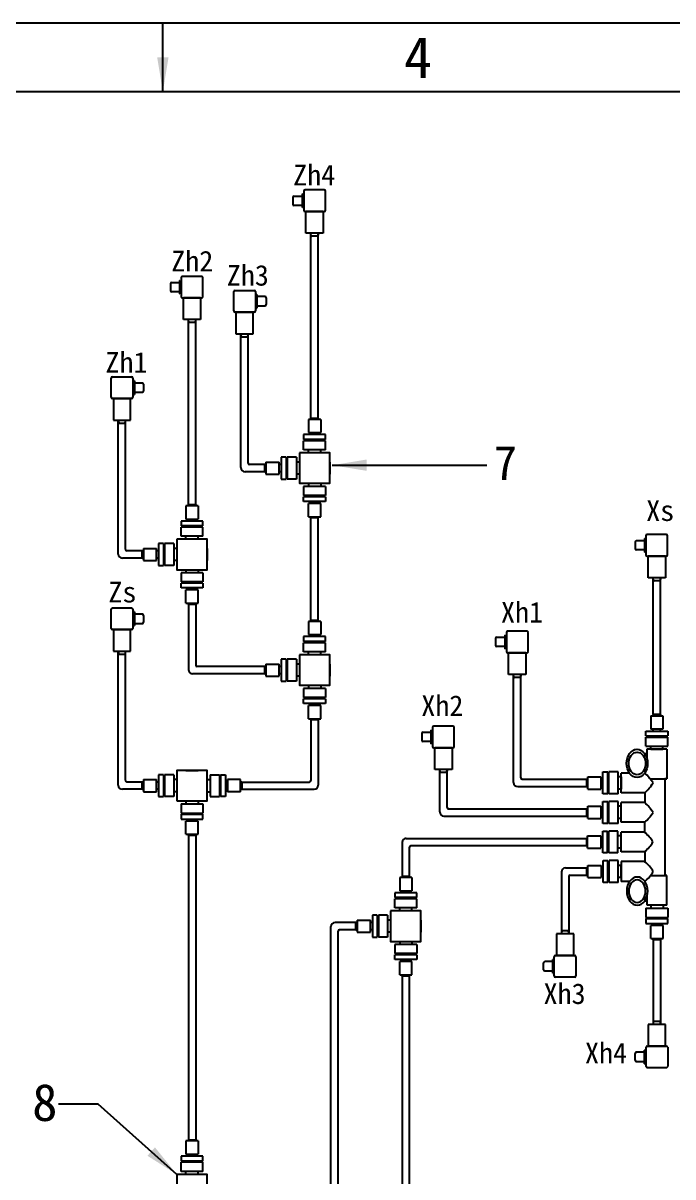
# Model space of a CAD drawing. Header units: millimetres. Extents: x 547 to 2149, y 622 to 1790.
# Drawn here: x 1338 to 1385.3, y 1467.3 to 1551.3 of the extents above; entities that cross this region are included whole.
import ezdxf

# ---------------------------------------------------------------- set-up
doc = ezdxf.new("R2010")
doc.units = ezdxf.units.MM
for name, color, linetype in [('中文标注', 3, 'Continuous'), ('仅图框使用', 7, 'Continuous'), ('元器件与线路', 7, 'Continuous'), ('英文数字标注', 3, 'Continuous')]:
    doc.layers.add(name, color=color, linetype=linetype)
doc.styles.get("Standard").update_dxf_attribs({"font": 'txt', "bigfont": 'gbcbig.shx'})
doc.dimstyles.new('ISO-25', dxfattribs={"dimtxt": 2.5, "dimasz": 2.5, "dimexe": 1.25, "dimexo": 0.625, "dimtad": 1, "dimtxsty": 'Standard', "dimcen": 2.5, "dimadec": 0, "dimazin": 0, "dimtfac": 1, "dimtmove": 0, "dimatfit": 3, "dimfxl": 0, "dimarcsym": 0})
doc.dimstyles.get("Standard").update_dxf_attribs({"dimtxt": 2, "dimasz": 3, "dimexe": 0.18, "dimexo": 0.0625, "dimgap": 0.09, "dimtad": 0, "dimtih": 1, "dimtoh": 1, "dimdec": 4, "dimzin": 0, "dimdsep": 46, "dimtxsty": 'Standard', "dimcen": 0.09, "dimaunit": 1, "dimadec": 0, "dimazin": 0, "dimtfac": 1, "dimtdec": 4, "dimtofl": 0, "dimtmove": 0, "dimatfit": 3, "dimfxl": 0, "dimtolj": 1, "dimtzin": 0, "dimarcsym": 0})

msp = doc.modelspace()

# ---------------------------------------------------------------- linework, layer by layer
at = {"layer": '仅图框使用'}
for p, q in [((1496.715, 1551.281), (1199.715, 1551.281)), ((1491.715, 1546.281), (1204.715, 1546.281))]:
    msp.add_line(p, q, dxfattribs=at)
at = {"layer": '元器件与线路'}
for p, q in [((1357.77, 1538.693), (1358.354, 1538.693)), ((1358.354, 1538.851), (1358.354, 1537.861)), ((1358.354, 1538.851), (1358.377, 1538.851)), ((1358.354, 1538.693), (1358.354, 1538.019)), ((1358.377, 1538.851), (1358.377, 1537.861)), ((1358.377, 1538.693), (1358.466, 1538.693)), ((1358.466, 1539.053), (1358.466, 1537.659)), ((1358.466, 1538.693), (1358.466, 1538.019)), ((1359.95, 1539.143), (1358.556, 1539.143)), ((1360.04, 1537.659), (1360.04, 1539.053)), ((1357.68, 1538.603), (1357.68, 1538.109)), ((1358.354, 1538.019), (1357.77, 1538.019)), ((1358.377, 1537.861), (1358.354, 1537.861)), ((1358.466, 1538.019), (1358.377, 1538.019)), ((1358.556, 1537.569), (1359.95, 1537.569)), ((1359.883, 1537.569), (1358.624, 1537.569)), ((1358.624, 1535.996), (1358.624, 1537.569)), ((1359.883, 1537.569), (1359.883, 1535.996)), ((1359.883, 1535.996), (1358.624, 1535.996)), ((1358.988, 1522.446), (1358.988, 1535.996)), ((1359.518, 1535.996), (1358.988, 1535.996)), ((1358.988, 1535.863), (1358.988, 1535.996)), ((1359.43, 1535.775), (1359.077, 1535.775)), ((1359.518, 1535.996), (1359.518, 1535.863)), ((1359.519, 1522.446), (1359.519, 1535.996)), ((1349.549, 1532.765), (1349.549, 1531.372)), ((1351.033, 1532.855), (1349.639, 1532.855)), ((1351.123, 1531.372), (1351.123, 1532.765)), ((1348.762, 1532.316), (1348.762, 1531.821)), ((1348.852, 1532.406), (1349.437, 1532.406)), ((1349.437, 1532.563), (1349.437, 1531.574)), ((1349.437, 1532.563), (1349.459, 1532.563)), ((1349.437, 1532.406), (1349.437, 1531.731)), ((1349.459, 1532.563), (1349.459, 1531.574)), ((1349.459, 1532.406), (1349.549, 1532.406)), ((1349.549, 1532.406), (1349.549, 1531.731)), ((1349.437, 1531.731), (1348.852, 1531.731)), ((1349.459, 1531.574), (1349.437, 1531.574)), ((1349.549, 1531.731), (1349.459, 1531.731)), ((1349.639, 1531.282), (1351.033, 1531.282)), ((1350.965, 1531.282), (1349.706, 1531.282)), ((1349.706, 1529.708), (1349.706, 1531.282)), ((1350.965, 1531.282), (1350.965, 1529.708)), ((1353.372, 1530.349), (1353.372, 1531.743)), ((1353.462, 1531.833), (1354.856, 1531.833)), ((1354.946, 1531.743), (1354.946, 1530.349)), ((1355.036, 1531.383), (1354.946, 1531.383)), ((1354.946, 1531.383), (1354.946, 1530.709)), ((1355.058, 1531.541), (1355.036, 1531.541)), ((1355.036, 1531.541), (1355.036, 1530.552)), ((1355.058, 1531.541), (1355.058, 1530.552)), ((1355.643, 1531.383), (1355.058, 1531.383)), ((1355.058, 1531.383), (1355.058, 1530.709)), ((1355.733, 1531.293), (1355.733, 1530.799)), ((1354.856, 1530.259), (1353.462, 1530.259)), ((1353.529, 1530.259), (1354.788, 1530.259)), ((1353.529, 1530.259), (1353.529, 1528.686)), ((1354.788, 1528.686), (1354.788, 1530.259)), ((1354.946, 1530.709), (1355.036, 1530.709)), ((1355.036, 1530.552), (1355.058, 1530.552)), ((1355.058, 1530.709), (1355.643, 1530.709)), ((1350.965, 1529.708), (1349.706, 1529.708)), ((1350.071, 1516.158), (1350.071, 1529.708)), ((1350.601, 1529.708), (1350.071, 1529.708)), ((1350.071, 1529.576), (1350.071, 1529.708)), ((1350.512, 1529.487), (1350.159, 1529.487)), ((1350.601, 1529.708), (1350.601, 1529.576)), ((1350.602, 1516.158), (1350.602, 1529.708)), ((1353.529, 1528.686), (1354.788, 1528.686)), ((1353.893, 1518.941), (1353.893, 1528.686)), ((1353.894, 1528.686), (1354.424, 1528.686)), ((1353.894, 1528.686), (1353.894, 1528.553)), ((1354.424, 1519.272), (1354.424, 1528.686)), ((1354.424, 1528.553), (1354.424, 1528.686)), ((1353.982, 1528.465), (1354.335, 1528.465)), ((1344.454, 1524.062), (1344.454, 1525.456)), ((1344.544, 1525.546), (1345.938, 1525.546)), ((1346.028, 1525.456), (1346.028, 1524.062)), ((1346.141, 1525.253), (1346.118, 1525.253)), ((1346.118, 1525.253), (1346.118, 1524.264)), ((1346.141, 1525.253), (1346.141, 1524.264)), ((1346.118, 1525.096), (1346.028, 1525.096)), ((1346.028, 1525.096), (1346.028, 1524.421)), ((1346.028, 1524.421), (1346.118, 1524.421)), ((1346.725, 1525.096), (1346.141, 1525.096)), ((1346.141, 1525.096), (1346.141, 1524.421)), ((1346.141, 1524.421), (1346.725, 1524.421)), ((1346.815, 1525.006), (1346.815, 1524.511)), ((1345.938, 1523.972), (1344.544, 1523.972)), ((1344.612, 1523.972), (1345.871, 1523.972)), ((1344.612, 1523.972), (1344.612, 1522.398)), ((1345.871, 1522.398), (1345.871, 1523.972)), ((1346.118, 1524.264), (1346.141, 1524.264)), ((1344.612, 1522.398), (1345.871, 1522.398)), ((1344.975, 1512.654), (1344.975, 1522.398)), ((1344.976, 1522.398), (1345.506, 1522.398)), ((1344.976, 1522.398), (1344.976, 1522.266)), ((1345.065, 1522.177), (1345.418, 1522.177)), ((1345.506, 1512.985), (1345.506, 1522.398)), ((1345.506, 1522.266), (1345.506, 1522.398)), ((1358.811, 1522.446), (1358.811, 1521.486)), ((1359.696, 1522.446), (1358.811, 1522.446)), ((1358.988, 1522.534), (1359.519, 1522.534)), ((1358.988, 1522.534), (1358.988, 1522.446)), ((1359.519, 1522.534), (1359.519, 1522.446)), ((1359.696, 1522.446), (1359.696, 1521.486)), ((1360.05, 1521.34), (1358.458, 1521.34)), ((1358.458, 1521.34), (1358.458, 1520.986)), ((1358.811, 1521.486), (1359.696, 1521.486)), ((1358.988, 1521.34), (1358.988, 1521.486)), ((1359.519, 1521.34), (1358.988, 1521.34)), ((1359.519, 1521.34), (1359.519, 1521.486)), ((1360.05, 1520.986), (1360.05, 1521.34)), ((1360.05, 1520.986), (1358.458, 1520.986)), ((1360.05, 1520.898), (1358.458, 1520.898)), ((1358.458, 1520.234), (1358.458, 1520.898)), ((1360.05, 1520.234), (1358.458, 1520.234)), ((1358.811, 1520.013), (1358.811, 1520.234)), ((1358.988, 1520.898), (1358.988, 1520.986)), ((1359.519, 1520.898), (1359.519, 1520.986)), ((1359.696, 1520.013), (1359.696, 1520.234)), ((1360.05, 1520.234), (1360.05, 1520.898)), ((1355.715, 1519.349), (1355.715, 1518.465)), ((1355.715, 1519.349), (1356.675, 1519.349)), ((1356.675, 1518.465), (1356.675, 1519.349)), ((1357.175, 1519.703), (1356.821, 1519.703)), ((1356.821, 1519.703), (1356.821, 1518.111)), ((1357.175, 1519.703), (1357.175, 1518.111)), ((1357.927, 1519.703), (1357.263, 1519.703)), ((1357.263, 1519.703), (1357.263, 1518.111)), ((1357.927, 1519.703), (1357.927, 1518.111)), ((1358.148, 1519.349), (1357.927, 1519.349)), ((1358.148, 1519.349), (1358.148, 1518.465)), ((1360.36, 1519.349), (1360.36, 1518.465)), ((1355.715, 1518.641), (1354.193, 1518.641)), ((1355.715, 1519.172), (1354.524, 1519.172)), ((1355.626, 1518.641), (1355.626, 1519.172)), ((1355.626, 1519.172), (1355.715, 1519.172)), ((1355.626, 1518.641), (1355.715, 1518.641)), ((1356.821, 1519.172), (1356.675, 1519.172)), ((1356.821, 1518.641), (1356.675, 1518.641)), ((1357.263, 1519.172), (1357.175, 1519.172)), ((1357.263, 1518.641), (1357.175, 1518.641)), ((1355.715, 1518.465), (1356.675, 1518.465)), ((1356.821, 1518.111), (1357.175, 1518.111)), ((1357.927, 1518.111), (1357.263, 1518.111)), ((1358.148, 1518.465), (1357.927, 1518.465)), ((1358.811, 1517.801), (1358.811, 1517.58)), ((1359.696, 1517.801), (1359.696, 1517.58)), ((1358.458, 1517.58), (1358.458, 1516.916)), ((1360.05, 1517.58), (1358.458, 1517.58)), ((1360.05, 1516.916), (1358.458, 1516.916)), ((1360.05, 1516.828), (1358.458, 1516.828)), ((1358.458, 1516.474), (1358.458, 1516.828)), ((1358.988, 1516.916), (1358.988, 1516.828)), ((1359.519, 1516.916), (1359.519, 1516.828)), ((1360.05, 1517.58), (1360.05, 1516.916)), ((1360.05, 1516.828), (1360.05, 1516.474)), ((1349.894, 1516.158), (1349.894, 1515.198)), ((1350.779, 1516.158), (1349.894, 1516.158)), ((1350.071, 1516.247), (1350.602, 1516.247)), ((1350.071, 1516.247), (1350.071, 1516.158)), ((1350.602, 1516.247), (1350.602, 1516.158)), ((1350.779, 1516.158), (1350.779, 1515.198)), ((1360.05, 1516.474), (1358.458, 1516.474)), ((1358.811, 1515.368), (1358.811, 1516.328)), ((1359.696, 1516.328), (1358.811, 1516.328)), ((1358.988, 1516.474), (1358.988, 1516.328)), ((1359.519, 1516.474), (1358.988, 1516.474)), ((1359.519, 1516.474), (1359.519, 1516.328)), ((1359.696, 1515.368), (1359.696, 1516.328)), ((1349.894, 1515.198), (1350.779, 1515.198)), ((1350.071, 1515.052), (1350.071, 1515.198)), ((1350.602, 1515.052), (1350.602, 1515.198)), ((1358.811, 1515.368), (1359.696, 1515.368)), ((1358.988, 1507.751), (1358.988, 1515.368)), ((1358.988, 1515.279), (1358.988, 1515.368)), ((1359.519, 1515.279), (1358.988, 1515.279)), ((1359.519, 1507.751), (1359.519, 1515.368)), ((1359.519, 1515.279), (1359.519, 1515.368)), ((1351.133, 1515.052), (1349.54, 1515.052)), ((1349.54, 1515.052), (1349.54, 1514.699)), ((1351.133, 1514.699), (1349.54, 1514.699)), ((1351.133, 1514.61), (1349.54, 1514.61)), ((1349.54, 1513.947), (1349.54, 1514.61)), ((1350.602, 1515.052), (1350.071, 1515.052)), ((1350.071, 1514.61), (1350.071, 1514.699)), ((1350.602, 1514.61), (1350.602, 1514.699)), ((1351.133, 1514.699), (1351.133, 1515.052)), ((1351.133, 1513.947), (1351.133, 1514.61)), ((1351.133, 1513.947), (1349.54, 1513.947)), ((1349.894, 1513.725), (1349.894, 1513.947)), ((1350.779, 1513.725), (1350.779, 1513.947)), ((1382.57, 1513.538), (1382.57, 1513.044)), ((1382.66, 1513.628), (1383.244, 1513.628)), ((1383.244, 1513.785), (1383.244, 1512.796)), ((1383.244, 1513.785), (1383.267, 1513.785)), ((1383.244, 1513.628), (1383.244, 1512.954)), ((1383.267, 1513.785), (1383.267, 1512.796)), ((1383.267, 1513.628), (1383.356, 1513.628)), ((1383.356, 1513.988), (1383.356, 1512.594)), ((1383.356, 1513.628), (1383.356, 1512.954)), ((1384.84, 1514.078), (1383.446, 1514.078)), ((1384.93, 1512.594), (1384.93, 1513.988)), ((1346.797, 1512.885), (1345.606, 1512.885)), ((1346.709, 1512.354), (1346.709, 1512.885)), ((1346.709, 1512.885), (1346.797, 1512.885)), ((1346.797, 1513.062), (1346.797, 1512.177)), ((1346.797, 1513.062), (1347.757, 1513.062)), ((1347.757, 1512.177), (1347.757, 1513.062)), ((1347.903, 1512.885), (1347.757, 1512.885)), ((1348.257, 1513.416), (1347.903, 1513.416)), ((1347.903, 1513.416), (1347.903, 1511.823)), ((1348.257, 1513.416), (1348.257, 1511.823)), ((1348.346, 1512.885), (1348.257, 1512.885)), ((1349.009, 1513.416), (1348.346, 1513.416)), ((1348.346, 1513.416), (1348.346, 1511.823)), ((1349.009, 1513.416), (1349.009, 1511.823)), ((1349.23, 1513.062), (1349.009, 1513.062)), ((1349.23, 1513.062), (1349.23, 1512.177)), ((1351.442, 1513.062), (1351.442, 1512.177)), ((1383.244, 1512.954), (1382.66, 1512.954)), ((1383.267, 1512.796), (1383.244, 1512.796)), ((1383.356, 1512.954), (1383.267, 1512.954)), ((1346.797, 1512.354), (1345.275, 1512.354)), ((1346.709, 1512.354), (1346.797, 1512.354)), ((1346.797, 1512.177), (1347.757, 1512.177)), ((1347.903, 1512.354), (1347.757, 1512.354)), ((1347.903, 1511.823), (1348.257, 1511.823)), ((1348.346, 1512.354), (1348.257, 1512.354)), ((1349.009, 1511.823), (1348.346, 1511.823)), ((1349.23, 1512.177), (1349.009, 1512.177)), ((1383.446, 1512.504), (1384.84, 1512.504)), ((1384.773, 1512.504), (1383.514, 1512.504)), ((1383.514, 1510.93), (1383.514, 1512.504)), ((1384.773, 1512.504), (1384.773, 1510.93)), ((1349.54, 1511.292), (1349.54, 1510.629)), ((1351.133, 1511.292), (1349.54, 1511.292)), ((1349.894, 1511.514), (1349.894, 1511.292)), ((1350.779, 1511.514), (1350.779, 1511.292)), ((1351.133, 1511.292), (1351.133, 1510.629)), ((1384.773, 1510.93), (1383.514, 1510.93)), ((1383.882, 1500.972), (1383.882, 1510.93)), ((1384.413, 1510.93), (1383.883, 1510.93)), ((1383.883, 1510.798), (1383.883, 1510.93)), ((1384.413, 1510.93), (1384.413, 1510.798)), ((1384.413, 1500.972), (1384.413, 1510.93)), ((1351.133, 1510.629), (1349.54, 1510.629)), ((1351.133, 1510.54), (1349.54, 1510.54)), ((1349.54, 1510.186), (1349.54, 1510.54)), ((1351.133, 1510.186), (1349.54, 1510.186)), ((1350.071, 1510.629), (1350.071, 1510.54)), ((1350.071, 1510.186), (1350.071, 1510.04)), ((1350.602, 1510.186), (1350.071, 1510.186)), ((1350.602, 1510.629), (1350.602, 1510.54)), ((1350.602, 1510.186), (1350.602, 1510.04)), ((1351.133, 1510.54), (1351.133, 1510.186)), ((1384.324, 1510.71), (1383.971, 1510.71)), ((1349.894, 1509.08), (1349.894, 1510.04)), ((1350.779, 1510.04), (1349.894, 1510.04)), ((1350.779, 1509.08), (1350.779, 1510.04)), ((1344.454, 1507.248), (1344.454, 1508.641)), ((1344.544, 1508.731), (1345.938, 1508.731)), ((1346.028, 1508.641), (1346.028, 1507.248)), ((1346.141, 1508.439), (1346.118, 1508.439)), ((1346.118, 1508.439), (1346.118, 1507.45)), ((1346.141, 1508.439), (1346.141, 1507.45)), ((1349.894, 1509.08), (1350.779, 1509.08)), ((1350.071, 1509.08), (1350.071, 1504.247)), ((1350.071, 1508.992), (1350.071, 1509.08)), ((1350.602, 1508.992), (1350.071, 1508.992)), ((1350.602, 1509.08), (1350.602, 1504.578)), ((1350.602, 1508.992), (1350.602, 1509.08)), ((1346.118, 1508.282), (1346.028, 1508.282)), ((1346.028, 1508.282), (1346.028, 1507.607)), ((1346.028, 1507.607), (1346.118, 1507.607)), ((1346.725, 1508.282), (1346.141, 1508.282)), ((1346.141, 1508.282), (1346.141, 1507.607)), ((1346.141, 1507.607), (1346.725, 1507.607)), ((1346.815, 1508.192), (1346.815, 1507.697)), ((1358.811, 1507.751), (1358.811, 1506.791)), ((1359.696, 1507.751), (1358.811, 1507.751)), ((1358.988, 1507.84), (1359.519, 1507.84)), ((1358.988, 1507.84), (1358.988, 1507.751)), ((1359.519, 1507.84), (1359.519, 1507.751)), ((1359.696, 1507.751), (1359.696, 1506.791)), ((1345.938, 1507.158), (1344.544, 1507.158)), ((1344.612, 1507.158), (1345.871, 1507.158)), ((1344.612, 1507.158), (1344.612, 1505.584)), ((1345.871, 1505.584), (1345.871, 1507.158)), ((1346.118, 1507.45), (1346.141, 1507.45)), ((1358.811, 1506.791), (1359.696, 1506.791)), ((1358.988, 1506.645), (1358.988, 1506.791)), ((1359.519, 1506.645), (1359.519, 1506.791)), ((1373.094, 1506.757), (1373.094, 1505.767)), ((1373.094, 1506.757), (1373.117, 1506.757)), ((1373.117, 1506.757), (1373.117, 1505.767)), ((1373.207, 1506.959), (1373.207, 1505.565)), ((1374.69, 1507.049), (1373.297, 1507.049)), ((1374.78, 1505.565), (1374.78, 1506.959)), ((1360.05, 1506.645), (1358.458, 1506.645)), ((1358.458, 1506.645), (1358.458, 1506.291)), ((1360.05, 1506.291), (1358.458, 1506.291)), ((1360.05, 1506.203), (1358.458, 1506.203)), ((1358.458, 1505.539), (1358.458, 1506.203)), ((1359.519, 1506.645), (1358.988, 1506.645)), ((1358.988, 1506.203), (1358.988, 1506.291)), ((1359.519, 1506.203), (1359.519, 1506.291)), ((1360.05, 1506.291), (1360.05, 1506.645)), ((1360.05, 1505.539), (1360.05, 1506.203)), ((1372.42, 1506.509), (1372.42, 1506.015)), ((1372.51, 1506.599), (1373.094, 1506.599)), ((1373.094, 1505.925), (1372.51, 1505.925)), ((1373.094, 1506.599), (1373.094, 1505.925)), ((1373.117, 1506.599), (1373.207, 1506.599)), ((1373.207, 1505.925), (1373.117, 1505.925)), ((1373.207, 1506.599), (1373.207, 1505.925)), ((1344.612, 1505.584), (1345.871, 1505.584)), ((1344.975, 1495.84), (1344.975, 1505.584)), ((1344.976, 1505.584), (1345.506, 1505.584)), ((1344.976, 1505.584), (1344.976, 1505.452)), ((1345.065, 1505.363), (1345.418, 1505.363)), ((1345.506, 1496.171), (1345.506, 1505.584)), ((1345.506, 1505.452), (1345.506, 1505.584)), ((1360.05, 1505.539), (1358.458, 1505.539)), ((1358.811, 1505.318), (1358.811, 1505.539)), ((1359.696, 1505.318), (1359.696, 1505.539)), ((1373.117, 1505.767), (1373.094, 1505.767)), ((1373.297, 1505.475), (1374.69, 1505.475)), ((1374.623, 1505.475), (1373.364, 1505.475)), ((1373.364, 1503.901), (1373.364, 1505.475)), ((1374.623, 1505.475), (1374.623, 1503.901)), ((1355.715, 1504.478), (1350.702, 1504.478)), ((1355.626, 1503.947), (1355.626, 1504.478)), ((1355.626, 1504.478), (1355.715, 1504.478)), ((1355.715, 1504.655), (1355.715, 1503.77)), ((1355.715, 1504.655), (1356.675, 1504.655)), ((1356.675, 1503.77), (1356.675, 1504.655)), ((1356.821, 1504.478), (1356.675, 1504.478)), ((1357.175, 1505.009), (1356.821, 1505.009)), ((1356.821, 1505.009), (1356.821, 1503.416)), ((1357.175, 1505.009), (1357.175, 1503.416)), ((1357.263, 1504.478), (1357.175, 1504.478)), ((1357.927, 1505.009), (1357.263, 1505.009)), ((1357.263, 1505.009), (1357.263, 1503.416)), ((1357.927, 1505.009), (1357.927, 1503.416)), ((1358.148, 1504.655), (1357.927, 1504.655)), ((1358.148, 1504.655), (1358.148, 1503.77)), ((1360.36, 1504.655), (1360.36, 1503.77)), ((1355.715, 1503.947), (1350.371, 1503.947)), ((1355.626, 1503.947), (1355.715, 1503.947)), ((1355.715, 1503.77), (1356.675, 1503.77)), ((1356.821, 1503.947), (1356.675, 1503.947)), ((1356.821, 1503.416), (1357.175, 1503.416)), ((1357.263, 1503.947), (1357.175, 1503.947)), ((1357.927, 1503.416), (1357.263, 1503.416)), ((1358.148, 1503.77), (1357.927, 1503.77)), ((1374.623, 1503.901), (1373.364, 1503.901)), ((1373.728, 1496.037), (1373.728, 1503.901)), ((1374.258, 1503.901), (1373.729, 1503.901)), ((1373.729, 1503.769), (1373.729, 1503.901)), ((1374.17, 1503.681), (1373.817, 1503.681)), ((1374.258, 1503.901), (1374.258, 1503.769)), ((1374.259, 1496.368), (1374.259, 1503.901)), ((1358.458, 1502.885), (1358.458, 1502.222)), ((1360.05, 1502.885), (1358.458, 1502.885)), ((1358.811, 1503.106), (1358.811, 1502.885)), ((1359.696, 1503.106), (1359.696, 1502.885)), ((1360.05, 1502.885), (1360.05, 1502.222)), ((1360.05, 1502.222), (1358.458, 1502.222)), ((1360.05, 1502.133), (1358.458, 1502.133)), ((1358.458, 1501.779), (1358.458, 1502.133)), ((1360.05, 1501.779), (1358.458, 1501.779)), ((1358.988, 1502.222), (1358.988, 1502.133)), ((1358.988, 1501.779), (1358.988, 1501.633)), ((1359.519, 1501.779), (1358.988, 1501.779)), ((1359.519, 1502.222), (1359.519, 1502.133)), ((1359.519, 1501.779), (1359.519, 1501.633)), ((1360.05, 1502.133), (1360.05, 1501.779)), ((1358.811, 1500.673), (1358.811, 1501.633)), ((1359.696, 1501.633), (1358.811, 1501.633)), ((1359.696, 1500.673), (1359.696, 1501.633)), ((1383.705, 1500.884), (1384.59, 1500.884)), ((1383.705, 1500.884), (1383.705, 1499.924)), ((1384.413, 1500.972), (1383.882, 1500.972)), ((1383.882, 1500.972), (1383.882, 1500.884)), ((1384.413, 1500.972), (1384.413, 1500.884)), ((1384.59, 1500.884), (1384.59, 1499.924)), ((1358.811, 1500.673), (1359.696, 1500.673)), ((1358.988, 1500.585), (1358.988, 1500.673)), ((1358.988, 1500.673), (1358.988, 1496.171)), ((1359.519, 1500.585), (1358.988, 1500.585)), ((1359.519, 1500.585), (1359.519, 1500.673)), ((1359.519, 1500.673), (1359.519, 1495.84)), ((1367.834, 1500.049), (1367.834, 1498.656)), ((1369.318, 1500.139), (1367.924, 1500.139)), ((1369.408, 1498.656), (1369.408, 1500.049)), ((1367.047, 1499.6), (1367.047, 1499.105)), ((1367.137, 1499.69), (1367.721, 1499.69)), ((1367.721, 1499.847), (1367.721, 1498.858)), ((1367.721, 1499.847), (1367.744, 1499.847)), ((1367.721, 1499.69), (1367.721, 1499.015)), ((1367.744, 1499.847), (1367.744, 1498.858)), ((1367.744, 1499.69), (1367.834, 1499.69)), ((1367.834, 1499.69), (1367.834, 1499.015)), ((1383.351, 1499.424), (1383.351, 1499.778)), ((1383.351, 1499.778), (1384.944, 1499.778)), ((1383.351, 1499.424), (1384.944, 1499.424)), ((1383.351, 1498.672), (1383.351, 1499.336)), ((1383.351, 1499.336), (1384.944, 1499.336)), ((1384.59, 1499.924), (1383.705, 1499.924)), ((1383.882, 1499.778), (1383.882, 1499.924)), ((1383.882, 1499.336), (1383.882, 1499.424)), ((1384.413, 1499.778), (1384.413, 1499.924)), ((1384.413, 1499.336), (1384.413, 1499.424)), ((1384.944, 1499.778), (1384.944, 1499.424)), ((1384.944, 1498.672), (1384.944, 1499.336)), ((1367.721, 1499.015), (1367.137, 1499.015)), ((1367.744, 1498.858), (1367.721, 1498.858)), ((1367.834, 1499.015), (1367.744, 1499.015)), ((1367.924, 1498.566), (1369.318, 1498.566)), ((1369.25, 1498.566), (1367.991, 1498.566)), ((1367.991, 1496.992), (1367.991, 1498.566)), ((1369.25, 1498.566), (1369.25, 1496.992)), ((1383.351, 1498.672), (1384.944, 1498.672)), ((1384.868, 1498.451), (1383.428, 1498.451)), ((1383.428, 1498.451), (1383.428, 1497.797)), ((1383.705, 1498.451), (1383.705, 1498.672)), ((1383.705, 1498.451), (1384.59, 1498.451)), ((1384.59, 1498.451), (1384.59, 1498.672)), ((1384.868, 1498.451), (1384.868, 1496.291)), ((1349.894, 1496.911), (1350.779, 1496.911)), ((1369.25, 1496.992), (1367.991, 1496.992)), ((1368.355, 1493.894), (1368.355, 1496.992)), ((1368.886, 1496.992), (1368.356, 1496.992)), ((1368.356, 1496.859), (1368.356, 1496.992)), ((1368.797, 1496.771), (1368.444, 1496.771)), ((1368.886, 1494.225), (1368.886, 1496.992)), ((1368.886, 1496.992), (1368.886, 1496.859)), ((1380.229, 1495.207), (1380.229, 1496.799)), ((1380.229, 1496.799), (1380.582, 1496.799)), ((1380.582, 1495.207), (1380.582, 1496.799)), ((1380.671, 1495.207), (1380.671, 1496.799)), ((1381.334, 1496.799), (1380.671, 1496.799)), ((1381.334, 1495.207), (1381.334, 1496.799)), ((1382.156, 1496.723), (1381.556, 1496.723)), ((1381.556, 1495.283), (1381.556, 1496.723)), ((1346.797, 1496.071), (1345.606, 1496.071)), ((1346.709, 1495.54), (1346.709, 1496.071)), ((1346.709, 1496.071), (1346.797, 1496.071)), ((1346.797, 1496.248), (1347.757, 1496.248)), ((1346.797, 1496.248), (1346.797, 1495.363)), ((1347.757, 1495.363), (1347.757, 1496.248)), ((1347.903, 1496.071), (1347.757, 1496.071)), ((1348.257, 1496.601), (1347.903, 1496.601)), ((1347.903, 1496.601), (1347.903, 1495.009)), ((1347.903, 1496.071), (1347.903, 1495.54)), ((1348.257, 1496.601), (1348.257, 1495.009)), ((1348.346, 1496.071), (1348.257, 1496.071)), ((1349.009, 1496.601), (1348.346, 1496.601)), ((1348.346, 1496.601), (1348.346, 1495.009)), ((1349.009, 1496.601), (1349.009, 1495.009)), ((1349.23, 1496.248), (1349.009, 1496.248)), ((1351.442, 1496.248), (1351.663, 1496.248)), ((1351.663, 1496.601), (1352.327, 1496.601)), ((1351.663, 1496.601), (1351.663, 1495.009)), ((1352.327, 1496.601), (1352.327, 1495.009)), ((1352.327, 1496.071), (1352.415, 1496.071)), ((1352.415, 1496.601), (1352.415, 1495.009)), ((1352.415, 1496.601), (1352.769, 1496.601)), ((1352.769, 1496.601), (1352.769, 1495.009)), ((1352.769, 1496.071), (1352.915, 1496.071)), ((1352.769, 1496.071), (1352.769, 1495.54)), ((1353.875, 1496.248), (1352.915, 1496.248)), ((1352.915, 1496.248), (1352.915, 1495.363)), ((1353.875, 1495.363), (1353.875, 1496.248)), ((1353.964, 1496.071), (1353.875, 1496.071)), ((1353.875, 1496.071), (1358.888, 1496.071)), ((1353.964, 1496.071), (1353.964, 1495.54)), ((1374.359, 1496.268), (1379.034, 1496.268)), ((1379.034, 1496.268), (1379.034, 1495.737)), ((1379.034, 1496.268), (1379.123, 1496.268)), ((1379.123, 1495.56), (1379.123, 1496.445)), ((1379.123, 1496.445), (1380.083, 1496.445)), ((1380.083, 1496.445), (1380.083, 1495.56)), ((1380.229, 1496.268), (1380.083, 1496.268)), ((1380.671, 1496.268), (1380.582, 1496.268)), ((1381.556, 1496.445), (1381.334, 1496.445)), ((1381.556, 1496.445), (1381.556, 1495.56)), ((1381.556, 1495.737), (1381.556, 1496.268)), ((1383.682, 1496.291), (1384.868, 1496.291)), ((1384.868, 1496.291), (1384.724, 1496.291)), ((1384.724, 1496.291), (1384.724, 1489.268)), ((1346.797, 1495.54), (1345.275, 1495.54)), ((1346.709, 1495.54), (1346.797, 1495.54)), ((1346.797, 1495.363), (1347.757, 1495.363)), ((1347.903, 1495.54), (1347.757, 1495.54)), ((1347.903, 1495.009), (1348.257, 1495.009)), ((1348.346, 1495.54), (1348.257, 1495.54)), ((1349.009, 1495.009), (1348.346, 1495.009)), ((1349.23, 1495.363), (1349.009, 1495.363)), ((1351.442, 1495.363), (1351.663, 1495.363)), ((1351.663, 1495.009), (1352.327, 1495.009)), ((1352.327, 1495.54), (1352.415, 1495.54)), ((1352.769, 1495.009), (1352.415, 1495.009)), ((1352.769, 1495.54), (1352.915, 1495.54)), ((1353.875, 1495.363), (1352.915, 1495.363)), ((1353.964, 1495.54), (1353.875, 1495.54)), ((1353.875, 1495.54), (1359.219, 1495.54)), ((1374.028, 1495.737), (1379.034, 1495.737)), ((1379.034, 1495.737), (1379.123, 1495.737)), ((1379.123, 1495.56), (1380.083, 1495.56)), ((1380.229, 1495.737), (1380.083, 1495.737)), ((1380.582, 1495.207), (1380.229, 1495.207)), ((1380.671, 1495.737), (1380.582, 1495.737)), ((1381.334, 1495.207), (1380.671, 1495.207)), ((1381.556, 1495.56), (1381.334, 1495.56)), ((1383.257, 1495.283), (1381.556, 1495.283)), ((1383.267, 1495.291), (1383.267, 1494.571)), ((1349.54, 1494.478), (1349.54, 1493.815)), ((1349.54, 1494.478), (1351.133, 1494.478)), ((1349.894, 1494.699), (1350.779, 1494.699)), ((1349.894, 1494.699), (1349.894, 1494.478)), ((1350.779, 1494.699), (1350.779, 1494.478)), ((1351.133, 1494.478), (1351.133, 1493.815)), ((1379.123, 1493.417), (1379.123, 1494.302)), ((1379.123, 1494.302), (1380.083, 1494.302)), ((1380.083, 1494.302), (1380.083, 1493.417)), ((1380.229, 1493.063), (1380.229, 1494.656)), ((1380.229, 1494.656), (1380.582, 1494.656)), ((1380.582, 1493.063), (1380.582, 1494.656)), ((1380.671, 1493.063), (1380.671, 1494.656)), ((1381.334, 1494.656), (1380.671, 1494.656)), ((1381.334, 1493.063), (1381.334, 1494.656)), ((1381.556, 1494.302), (1381.334, 1494.302)), ((1383.267, 1494.579), (1381.556, 1494.579)), ((1381.556, 1493.139), (1381.556, 1494.579)), ((1349.54, 1493.815), (1351.133, 1493.815)), ((1349.54, 1493.726), (1351.133, 1493.726)), ((1349.54, 1493.726), (1349.54, 1493.372)), ((1349.54, 1493.372), (1351.133, 1493.372)), ((1350.071, 1493.815), (1350.071, 1493.726)), ((1350.071, 1493.372), (1350.071, 1493.226)), ((1350.602, 1493.815), (1350.602, 1493.726)), ((1350.602, 1493.372), (1350.602, 1493.226)), ((1351.133, 1493.372), (1351.133, 1493.726)), ((1368.655, 1493.594), (1379.034, 1493.594)), ((1368.986, 1494.125), (1379.034, 1494.125)), ((1379.034, 1494.125), (1379.034, 1493.594)), ((1379.034, 1494.125), (1379.123, 1494.125)), ((1379.034, 1493.594), (1379.123, 1493.594)), ((1379.123, 1493.417), (1380.083, 1493.417)), ((1380.229, 1494.125), (1380.083, 1494.125)), ((1380.229, 1493.594), (1380.083, 1493.594)), ((1380.671, 1494.125), (1380.582, 1494.125)), ((1380.671, 1493.594), (1380.582, 1493.594)), ((1381.556, 1493.417), (1381.334, 1493.417)), ((1349.894, 1492.266), (1349.894, 1493.226)), ((1350.779, 1493.226), (1349.894, 1493.226)), ((1350.779, 1492.266), (1350.779, 1493.226)), ((1380.218, 1490.912), (1380.218, 1492.504)), ((1380.218, 1492.504), (1380.572, 1492.504)), ((1380.582, 1493.063), (1380.229, 1493.063)), ((1380.572, 1490.912), (1380.572, 1492.504)), ((1380.661, 1490.912), (1380.661, 1492.504)), ((1381.324, 1492.504), (1380.661, 1492.504)), ((1381.334, 1493.063), (1380.671, 1493.063)), ((1381.324, 1490.912), (1381.324, 1492.504)), ((1383.257, 1493.139), (1381.556, 1493.139)), ((1383.257, 1493.139), (1383.257, 1492.419)), ((1349.894, 1492.266), (1350.779, 1492.266)), ((1350.071, 1492.266), (1350.071, 1470.043)), ((1350.071, 1492.178), (1350.071, 1492.266)), ((1350.602, 1492.178), (1350.071, 1492.178)), ((1350.602, 1492.266), (1350.602, 1470.043)), ((1350.602, 1492.178), (1350.602, 1492.266)), ((1365.623, 1491.673), (1365.623, 1489.12)), ((1365.923, 1491.973), (1379.024, 1491.973)), ((1379.024, 1491.973), (1379.024, 1491.442)), ((1379.024, 1491.973), (1379.112, 1491.973)), ((1379.112, 1491.265), (1379.112, 1492.15)), ((1379.112, 1492.15), (1380.072, 1492.15)), ((1380.072, 1492.15), (1380.072, 1491.265)), ((1380.218, 1491.973), (1380.072, 1491.973)), ((1380.661, 1491.973), (1380.572, 1491.973)), ((1381.545, 1492.15), (1381.324, 1492.15)), ((1383.257, 1492.428), (1381.545, 1492.428)), ((1381.545, 1490.988), (1381.545, 1492.428)), ((1366.154, 1489.12), (1366.154, 1491.342)), ((1366.254, 1491.442), (1379.024, 1491.442)), ((1379.024, 1491.442), (1379.112, 1491.442)), ((1379.112, 1491.265), (1380.072, 1491.265)), ((1380.218, 1491.442), (1380.072, 1491.442)), ((1380.572, 1490.912), (1380.218, 1490.912)), ((1380.661, 1491.442), (1380.572, 1491.442)), ((1381.324, 1490.912), (1380.661, 1490.912)), ((1381.545, 1491.265), (1381.324, 1491.265)), ((1383.246, 1490.988), (1381.545, 1490.988)), ((1383.277, 1490.988), (1383.277, 1490.268)), ((1379.133, 1489.114), (1379.133, 1489.998)), ((1379.133, 1489.998), (1380.093, 1489.998)), ((1380.093, 1489.998), (1380.093, 1489.114)), ((1380.239, 1488.76), (1380.239, 1490.352)), ((1380.239, 1490.352), (1380.593, 1490.352)), ((1380.593, 1488.76), (1380.593, 1490.352)), ((1380.681, 1488.76), (1380.681, 1490.352)), ((1381.345, 1490.352), (1380.681, 1490.352)), ((1381.345, 1488.76), (1381.345, 1490.352)), ((1381.566, 1489.998), (1381.345, 1489.998)), ((1383.267, 1490.276), (1381.566, 1490.276)), ((1381.566, 1490.276), (1381.566, 1488.836)), ((1381.566, 1489.114), (1381.566, 1489.998)), ((1381.566, 1489.174), (1381.566, 1489.938)), ((1365.446, 1489.12), (1365.446, 1488.16)), ((1366.331, 1489.12), (1365.446, 1489.12)), ((1365.623, 1489.209), (1366.154, 1489.209)), ((1365.623, 1489.209), (1365.623, 1489.12)), ((1366.154, 1489.209), (1366.154, 1489.12)), ((1366.331, 1489.12), (1366.331, 1488.16)), ((1377.213, 1489.522), (1377.213, 1485.026)), ((1377.513, 1489.822), (1379.044, 1489.822)), ((1377.744, 1489.191), (1377.744, 1485.026)), ((1377.844, 1489.291), (1379.044, 1489.291)), ((1379.044, 1489.822), (1379.044, 1489.291)), ((1379.044, 1489.822), (1379.133, 1489.822)), ((1379.044, 1489.291), (1379.133, 1489.291)), ((1379.133, 1489.114), (1380.093, 1489.114)), ((1380.239, 1489.822), (1380.093, 1489.822)), ((1380.239, 1489.291), (1380.093, 1489.291)), ((1380.681, 1489.822), (1380.593, 1489.822)), ((1380.681, 1489.291), (1380.593, 1489.291)), ((1381.566, 1489.114), (1381.345, 1489.114)), ((1383.692, 1489.268), (1384.878, 1489.268)), ((1384.878, 1489.268), (1384.734, 1489.268)), ((1384.878, 1487.108), (1384.878, 1489.268)), ((1380.593, 1488.76), (1380.239, 1488.76)), ((1381.345, 1488.76), (1380.681, 1488.76)), ((1382.166, 1488.836), (1381.566, 1488.836)), ((1366.685, 1488.014), (1365.092, 1488.014)), ((1365.092, 1488.014), (1365.092, 1487.66)), ((1366.685, 1487.66), (1365.092, 1487.66)), ((1366.685, 1487.572), (1365.092, 1487.572)), ((1365.092, 1486.908), (1365.092, 1487.572)), ((1365.446, 1488.16), (1366.331, 1488.16)), ((1365.623, 1488.014), (1365.623, 1488.16)), ((1366.154, 1488.014), (1365.623, 1488.014)), ((1365.623, 1487.572), (1365.623, 1487.66)), ((1366.154, 1488.014), (1366.154, 1488.16)), ((1366.154, 1487.572), (1366.154, 1487.66)), ((1366.685, 1487.66), (1366.685, 1488.014)), ((1366.685, 1486.908), (1366.685, 1487.572)), ((1383.438, 1487.108), (1383.438, 1487.762)), ((1366.685, 1486.908), (1365.092, 1486.908)), ((1365.446, 1486.687), (1365.446, 1486.908)), ((1366.331, 1486.687), (1366.331, 1486.908)), ((1383.362, 1486.887), (1383.362, 1486.223)), ((1383.362, 1486.887), (1384.954, 1486.887)), ((1384.878, 1487.108), (1383.438, 1487.108)), ((1383.716, 1487.108), (1383.716, 1486.887)), ((1384.6, 1487.108), (1384.6, 1486.887)), ((1384.954, 1486.887), (1384.954, 1486.223)), ((1362.349, 1485.847), (1360.739, 1485.847)), ((1362.261, 1485.316), (1362.261, 1485.847)), ((1362.261, 1485.847), (1362.349, 1485.847)), ((1362.349, 1486.024), (1362.349, 1485.139)), ((1362.349, 1486.024), (1363.309, 1486.024)), ((1363.309, 1485.139), (1363.309, 1486.024)), ((1363.455, 1485.847), (1363.309, 1485.847)), ((1363.809, 1486.377), (1363.455, 1486.377)), ((1363.455, 1486.377), (1363.455, 1484.785)), ((1363.809, 1486.377), (1363.809, 1484.785)), ((1363.898, 1485.847), (1363.809, 1485.847)), ((1364.561, 1486.377), (1363.898, 1486.377)), ((1363.898, 1486.377), (1363.898, 1484.785)), ((1364.561, 1486.377), (1364.561, 1484.785)), ((1364.782, 1486.024), (1364.561, 1486.024)), ((1364.782, 1486.024), (1364.782, 1485.139)), ((1366.994, 1486.024), (1366.994, 1485.139)), ((1383.362, 1486.223), (1384.954, 1486.223)), ((1383.362, 1486.135), (1384.954, 1486.135)), ((1383.362, 1486.135), (1383.362, 1485.781)), ((1383.362, 1485.781), (1384.954, 1485.781)), ((1383.893, 1486.223), (1383.893, 1486.135)), ((1383.893, 1485.781), (1383.893, 1485.635)), ((1384.423, 1486.223), (1384.423, 1486.135)), ((1384.423, 1485.781), (1384.423, 1485.635)), ((1384.954, 1485.781), (1384.954, 1486.135)), ((1360.439, 1450.653), (1360.439, 1485.547)), ((1360.97, 1450.653), (1360.97, 1485.216)), ((1362.349, 1485.316), (1361.07, 1485.316)), ((1362.261, 1485.316), (1362.349, 1485.316)), ((1362.349, 1485.139), (1363.309, 1485.139)), ((1363.455, 1485.316), (1363.309, 1485.316)), ((1363.898, 1485.316), (1363.809, 1485.316)), ((1364.782, 1485.139), (1364.561, 1485.139)), ((1378.108, 1485.026), (1376.849, 1485.026)), ((1376.849, 1485.026), (1376.849, 1483.452)), ((1377.213, 1485.158), (1377.213, 1485.026)), ((1377.743, 1485.026), (1377.213, 1485.026)), ((1377.655, 1485.246), (1377.302, 1485.246)), ((1377.743, 1485.026), (1377.743, 1485.158)), ((1378.108, 1483.452), (1378.108, 1485.026)), ((1383.716, 1484.675), (1383.716, 1485.635)), ((1384.6, 1485.635), (1383.716, 1485.635)), ((1384.6, 1484.675), (1384.6, 1485.635)), ((1363.455, 1484.785), (1363.809, 1484.785)), ((1364.561, 1484.785), (1363.898, 1484.785)), ((1365.092, 1484.254), (1365.092, 1483.591)), ((1366.685, 1484.254), (1365.092, 1484.254)), ((1365.446, 1484.475), (1365.446, 1484.254)), ((1366.331, 1484.475), (1366.331, 1484.254)), ((1366.685, 1484.254), (1366.685, 1483.591)), ((1383.716, 1484.675), (1384.6, 1484.675)), ((1383.893, 1484.675), (1383.893, 1478.435)), ((1383.893, 1484.587), (1383.893, 1484.675)), ((1384.423, 1484.587), (1383.893, 1484.587)), ((1384.423, 1484.675), (1384.423, 1478.435)), ((1384.423, 1484.587), (1384.423, 1484.675)), ((1366.685, 1483.591), (1365.092, 1483.591)), ((1366.685, 1483.502), (1365.092, 1483.502)), ((1365.092, 1483.148), (1365.092, 1483.502)), ((1365.623, 1483.591), (1365.623, 1483.502)), ((1366.154, 1483.591), (1366.154, 1483.502)), ((1366.685, 1483.502), (1366.685, 1483.148)), ((1376.691, 1481.968), (1376.691, 1483.362)), ((1376.781, 1483.452), (1378.175, 1483.452)), ((1378.108, 1483.452), (1376.849, 1483.452)), ((1378.265, 1483.362), (1378.265, 1481.968)), ((1366.685, 1483.148), (1365.092, 1483.148)), ((1365.446, 1482.042), (1365.446, 1483.002)), ((1366.331, 1483.002), (1365.446, 1483.002)), ((1365.623, 1483.148), (1365.623, 1483.002)), ((1366.154, 1483.148), (1365.623, 1483.148)), ((1366.154, 1483.148), (1366.154, 1483.002)), ((1366.331, 1482.042), (1366.331, 1483.002)), ((1375.905, 1482.418), (1375.905, 1482.912)), ((1376.579, 1483.002), (1375.995, 1483.002)), ((1376.579, 1482.17), (1376.579, 1483.16)), ((1376.602, 1483.16), (1376.579, 1483.16)), ((1376.579, 1482.328), (1376.579, 1483.002)), ((1376.602, 1482.17), (1376.602, 1483.16)), ((1376.691, 1483.002), (1376.602, 1483.002)), ((1376.691, 1482.328), (1376.691, 1483.002)), ((1365.446, 1482.042), (1366.331, 1482.042)), ((1365.623, 1482.042), (1365.623, 1450.653)), ((1365.623, 1481.954), (1365.623, 1482.042)), ((1366.154, 1481.954), (1365.623, 1481.954)), ((1366.154, 1450.653), (1366.154, 1482.042)), ((1366.154, 1481.954), (1366.154, 1482.042)), ((1375.995, 1482.328), (1376.579, 1482.328)), ((1376.579, 1482.17), (1376.602, 1482.17)), ((1376.602, 1482.328), (1376.691, 1482.328)), ((1378.175, 1481.878), (1376.781, 1481.878)), ((1384.783, 1478.435), (1383.524, 1478.435)), ((1383.524, 1478.435), (1383.524, 1476.862)), ((1383.893, 1478.568), (1383.893, 1478.435)), ((1384.423, 1478.435), (1383.893, 1478.435)), ((1384.335, 1478.656), (1383.982, 1478.656)), ((1384.423, 1478.435), (1384.423, 1478.568)), ((1384.783, 1476.862), (1384.783, 1478.435)), ((1383.254, 1475.58), (1383.254, 1476.569)), ((1383.277, 1476.569), (1383.254, 1476.569)), ((1383.277, 1475.58), (1383.277, 1476.569)), ((1383.367, 1475.378), (1383.367, 1476.772)), ((1383.457, 1476.862), (1384.851, 1476.862)), ((1384.783, 1476.862), (1383.524, 1476.862)), ((1384.94, 1476.772), (1384.94, 1475.378)), ((1382.58, 1475.827), (1382.58, 1476.322)), ((1383.254, 1476.412), (1382.67, 1476.412)), ((1382.67, 1475.738), (1383.254, 1475.738)), ((1383.254, 1475.738), (1383.254, 1476.412)), ((1383.367, 1476.412), (1383.277, 1476.412)), ((1383.277, 1475.738), (1383.367, 1475.738)), ((1383.367, 1475.738), (1383.367, 1476.412)), ((1383.254, 1475.58), (1383.277, 1475.58)), ((1384.851, 1475.288), (1383.457, 1475.288)), ((1349.894, 1469.955), (1349.894, 1468.995)), ((1350.779, 1469.955), (1349.894, 1469.955)), ((1350.071, 1470.043), (1350.602, 1470.043)), ((1350.071, 1470.043), (1350.071, 1469.955)), ((1350.602, 1470.043), (1350.602, 1469.955)), ((1350.779, 1469.955), (1350.779, 1468.995)), ((1349.894, 1468.995), (1350.779, 1468.995)), ((1350.071, 1468.849), (1350.071, 1468.995)), ((1350.602, 1468.849), (1350.602, 1468.995)), ((1351.133, 1468.849), (1349.54, 1468.849)), ((1349.54, 1468.849), (1349.54, 1468.495)), ((1351.133, 1468.495), (1349.54, 1468.495)), ((1351.133, 1468.406), (1349.54, 1468.406)), ((1349.54, 1467.743), (1349.54, 1468.406)), ((1350.602, 1468.849), (1350.071, 1468.849)), ((1350.071, 1468.406), (1350.071, 1468.495)), ((1350.602, 1468.406), (1350.602, 1468.495)), ((1351.133, 1468.495), (1351.133, 1468.849)), ((1351.133, 1467.743), (1351.133, 1468.406)), ((1351.133, 1467.743), (1349.54, 1467.743)), ((1349.894, 1467.522), (1349.894, 1467.743)), ((1350.779, 1467.522), (1350.779, 1467.743))]:
    msp.add_line(p, q, dxfattribs=at)
for points in [[(1358.148, 1520.013), (1358.148, 1517.801), (1360.36, 1517.801), (1360.36, 1520.013)], [(1349.23, 1513.725), (1349.23, 1511.514), (1351.442, 1511.514), (1351.442, 1513.725)], [(1358.148, 1505.318), (1358.148, 1503.106), (1360.36, 1503.106), (1360.36, 1505.318)], [(1349.23, 1494.699), (1351.442, 1494.699), (1351.442, 1496.911), (1349.23, 1496.911)], [(1364.782, 1486.687), (1364.782, 1484.475), (1366.994, 1484.475), (1366.994, 1486.687)], [(1349.23, 1467.522), (1349.23, 1465.31), (1351.442, 1465.31), (1351.442, 1467.522)]]:
    msp.add_lwpolyline(points, close=True, dxfattribs=at)
for centre, radius, start, end in [((1357.77, 1538.603), 0.0899, 90, 180), ((1358.556, 1539.053), 0.0899, 90, 180), ((1359.95, 1539.053), 0.0899, 0, 90), ((1357.77, 1538.109), 0.0899, 180, 270), ((1358.556, 1537.659), 0.0899, 180, 270), ((1359.95, 1537.659), 0.0899, 270, 0), ((1359.077, 1535.863), 0.0883, 180, 270), ((1359.43, 1535.863), 0.0883, 270, 0), ((1349.639, 1532.765), 0.0899, 90, 180), ((1351.033, 1532.765), 0.0899, 0, 90), ((1348.852, 1532.316), 0.0899, 90, 180), ((1348.852, 1531.821), 0.0899, 180, 270), ((1349.639, 1531.372), 0.0899, 180, 270), ((1351.033, 1531.372), 0.0899, 270, 0), ((1353.462, 1531.743), 0.0899, 90, 180), ((1354.856, 1531.743), 0.0899, 0, 90), ((1355.643, 1531.293), 0.0899, 0, 90), ((1353.462, 1530.349), 0.0899, 180, 270), ((1354.856, 1530.349), 0.0899, 270, 0), ((1355.643, 1530.799), 0.0899, 270, 0), ((1350.159, 1529.576), 0.0883, 180, 270), ((1350.512, 1529.576), 0.0883, 270, 0), ((1353.982, 1528.553), 0.0883, 180, 270), ((1354.335, 1528.553), 0.0883, 270, 0), ((1344.544, 1525.456), 0.0899, 90, 180), ((1345.938, 1525.456), 0.0899, 0, 90), ((1346.725, 1525.006), 0.0899, 0, 90), ((1346.725, 1524.511), 0.0899, 270, 0), ((1344.544, 1524.062), 0.0899, 180, 270), ((1345.938, 1524.062), 0.0899, 270, 0), ((1345.065, 1522.266), 0.0883, 180, 270), ((1345.418, 1522.266), 0.0883, 270, 0), ((1354.193, 1518.941), 0.3, 180, 270), ((1354.524, 1519.272), 0.1, 180, 270), ((1382.66, 1513.538), 0.0899, 90, 180), ((1383.446, 1513.988), 0.0899, 90, 180), ((1384.84, 1513.988), 0.0899, 0, 90), ((1345.275, 1512.654), 0.3, 180, 270), ((1345.606, 1512.985), 0.1, 180, 270), ((1382.66, 1513.044), 0.0899, 180, 270), ((1383.446, 1512.594), 0.0899, 180, 270), ((1384.84, 1512.594), 0.0899, 270, 0), ((1383.971, 1510.798), 0.0883, 180, 270), ((1384.324, 1510.798), 0.0883, 270, 0), ((1344.544, 1508.641), 0.0899, 90, 180), ((1345.938, 1508.641), 0.0899, 0, 90), ((1346.725, 1508.192), 0.0899, 0, 90), ((1346.725, 1507.697), 0.0899, 270, 0), ((1344.544, 1507.248), 0.0899, 180, 270), ((1345.938, 1507.248), 0.0899, 270, 0), ((1373.297, 1506.959), 0.0899, 90, 180), ((1374.69, 1506.959), 0.0899, 0, 90), ((1372.51, 1506.509), 0.0899, 90, 180), ((1372.51, 1506.015), 0.0899, 180, 270), ((1345.065, 1505.452), 0.0883, 180, 270), ((1345.418, 1505.452), 0.0883, 270, 0), ((1373.297, 1505.565), 0.0899, 180, 270), ((1374.69, 1505.565), 0.0899, 270, 0), ((1350.371, 1504.247), 0.3, 180, 270), ((1350.702, 1504.578), 0.1, 180, 270), ((1373.817, 1503.769), 0.0883, 180, 270), ((1374.17, 1503.769), 0.0883, 270, 0), ((1367.924, 1500.049), 0.0899, 90, 180), ((1369.318, 1500.049), 0.0899, 0, 90), ((1367.137, 1499.6), 0.0899, 90, 180), ((1367.137, 1499.105), 0.0899, 180, 270), ((1367.924, 1498.656), 0.0899, 180, 270), ((1369.318, 1498.656), 0.0899, 270, 0), ((1383.158, 1498.448), 0.357, 290.36317, 319.11803), ((1368.444, 1496.859), 0.0883, 180, 270), ((1368.797, 1496.859), 0.0883, 270, 0), ((1381.632, 1494.698), 2.596, 30.16896, 50.95772), ((1345.275, 1495.84), 0.3, 180, 270), ((1345.606, 1496.171), 0.1, 180, 270), ((1358.888, 1496.171), 0.1, 270, 0), ((1359.219, 1495.84), 0.3, 270, 0), ((1374.028, 1496.037), 0.3, 180, 270), ((1374.359, 1496.368), 0.1, 180, 270), ((1381.632, 1497.307), 2.596, 309.04228, 329.83104), ((1368.986, 1494.225), 0.1, 180, 270), ((1381.632, 1492.555), 2.596, 30.16896, 50.95772), ((1368.655, 1493.894), 0.3, 180, 270), ((1381.632, 1495.164), 2.596, 309.04228, 329.83104), ((1365.923, 1491.673), 0.3, 90, 180), ((1381.621, 1490.403), 2.596, 30.16896, 50.95772), ((1381.621, 1493.012), 2.596, 309.04228, 329.83104), ((1366.254, 1491.342), 0.1, 90, 180), ((1381.642, 1488.251), 2.596, 30.16896, 50.95772), ((1377.513, 1489.522), 0.3, 90, 180), ((1377.844, 1489.191), 0.1, 90, 180), ((1381.642, 1490.861), 2.596, 309.04228, 329.83104), ((1383.168, 1487.111), 0.357, 40.88197, 69.63683), ((1360.739, 1485.547), 0.3, 90, 180), ((1361.07, 1485.216), 0.1, 90, 180), ((1377.302, 1485.158), 0.0883, 90, 180), ((1377.655, 1485.158), 0.0883, 0, 90), ((1376.781, 1483.362), 0.0899, 90, 180), ((1378.175, 1483.362), 0.0899, 0, 90), ((1375.995, 1482.912), 0.0899, 90, 180), ((1375.995, 1482.418), 0.0899, 180, 270), ((1376.781, 1481.968), 0.0899, 180, 270), ((1378.175, 1481.968), 0.0899, 270, 0), ((1383.982, 1478.568), 0.0883, 90, 180), ((1384.335, 1478.568), 0.0883, 0, 90), ((1383.457, 1476.772), 0.0899, 90, 180), ((1384.851, 1476.772), 0.0899, 0, 90), ((1382.67, 1476.322), 0.0899, 90, 180), ((1382.67, 1475.827), 0.0899, 180, 270), ((1383.457, 1475.378), 0.0899, 180, 270), ((1384.851, 1475.378), 0.0899, 270, 0)]:
    msp.add_arc(centre, radius, start, end, dxfattribs=at)
for major_axis in [(0, -1.026), (0, -0.821)]:
    msp.add_ellipse((1382.715, 1497.425), major_axis=major_axis, ratio=0.745587, dxfattribs=at)
at = {"layer": '元器件与线路', "extrusion": (0, 0, -1)}
for major_axis in [(0, 1.026), (0, 0.821)]:
    msp.add_ellipse((1382.725, 1488.134), major_axis=major_axis, ratio=0.745587, dxfattribs=at)

# ---------------------------------------------------------------- texts
at = {"layer": '中文标注', "color": 3, "char_height": 1.5, "attachment_point": 5}
for s, insert, width in [('{\\fSimSun|b0|i0|c134|p2;Zh4}', (1359.223, 1540.226), 3.32822), ('{\\fSimSun|b0|i0|c134|p2;Zh2}', (1350.352, 1533.967), 3.32822), ('{\\fSimSun|b0|i0|c134|p2;Zh3}', (1354.395, 1532.918), 3.32822), ('{\\fSimSun|b0|i0|c134|p2;Zh1}', (1345.566, 1526.6), 3.32822), ('{\\fSimSun|b0|i0|c134|p2;Xs}', (1384.397, 1515.801), 12.31078), ('{\\fSimSun|b0|i0|c134|p2;Zs}', (1345.27, 1509.875), 3.32822), ('{\\fSimSun|b0|i0|c134|p2;Xh1}', (1374.343, 1508.424), 4.57744), ('{\\fSimSun|b0|i0|c134|p2;Xh2}', (1368.546, 1501.625), 4.36185), ('{\\fSimSun|b0|i0|c134|p2;Xh3}', (1377.44, 1480.657), 4.61827), ('{\\fSimSun|b0|i0|c134|p2;Xh4}', (1380.454, 1476.354), 3.79097)]:
    msp.add_mtext(s, dxfattribs=dict(at, insert=insert, width=width))
at = {"layer": '仅图框使用', "insert": (1366.777, 1548.781), "char_height": 3, "width": 37.125, "attachment_point": 5}
msp.add_mtext('{\\fSimSun|b0|i0|c134|p2;4}', dxfattribs=at)
at = {"layer": '英文数字标注', "color": 3, "attachment_point": 5}
for s, insert, char_height, width in [('\\A1;{\\fSimSun|b0|i0|c134|p2;7}', (1373.133, 1519.281), 2.5, 5), ('\\A1;{\\fSimSun|b0|i0|c134|p2;8}', (1339.629, 1472.741), 2.7, 5.04613)]:
    msp.add_mtext(s, dxfattribs=dict(at, insert=insert, char_height=char_height, width=width))

# ---------------------------------------------------------------- leaders
at = {"layer": '仅图框使用'}
msp.add_leader([(1348.215, 1546.281), (1348.215, 1551.281)], dimstyle='ISO-25', override={"dimgap": 0.625, "dimtad": 0}, dxfattribs=at)
at = {"layer": '英文数字标注', "color": 3}
for points in [[(1360.537, 1519.117), (1369.296, 1519.123), (1371.788, 1519.122)], [(1349.23, 1467.522), (1343.497, 1472.643), (1340.622, 1472.643)]]:
    msp.add_leader(points, dimstyle='Standard', override={"dimasz": 2.5, "dimgap": 0.09, "dimtad": 0}, dxfattribs=at)

doc.saveas('drawing.dxf')
